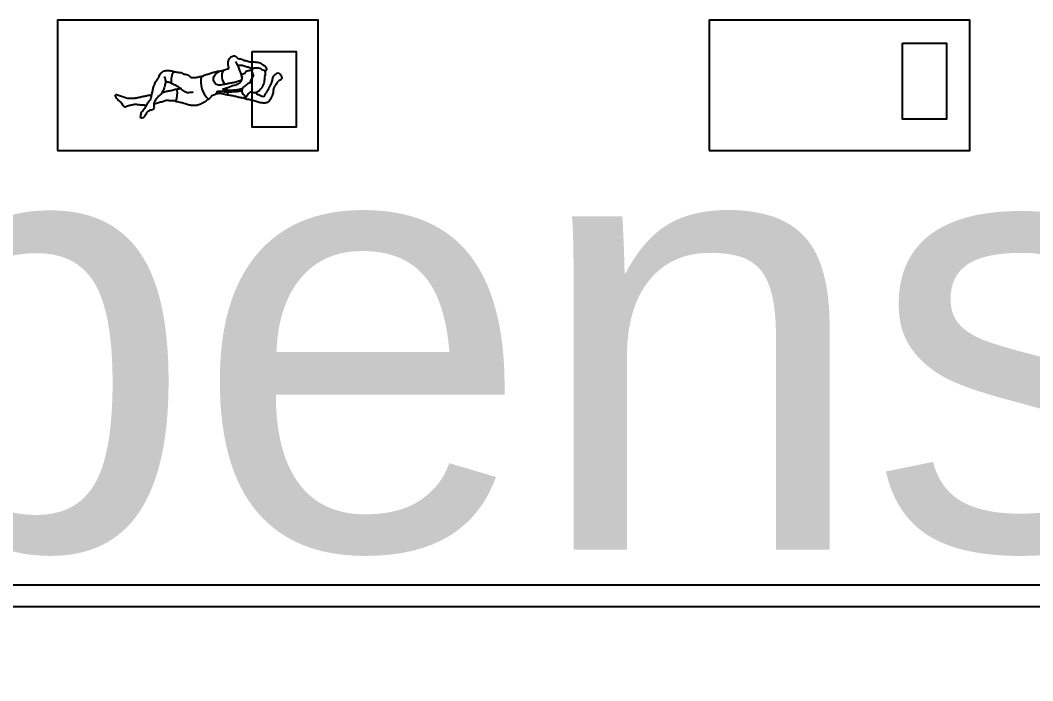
# Model space of a CAD drawing. Header units: feet. Extents: x 655 to 3246, y 42 to 1922.
# Drawn here: x 1463.82 to 1487.13, y 448.81 to 464.01 of the extents above; entities that cross this region are included whole.
import ezdxf

# ---------------------------------------------------------------- set-up
doc = ezdxf.new("R2010")
doc.units = ezdxf.units.FT
doc.header["$MEASUREMENT"] = 0
doc.styles.get("Standard").update_dxf_attribs({"font": 'arial.ttf'})

# ---------------------------------------------------------------- blocks, each defined once
blk = doc.blocks.new('*U41')
blk.add_lwpolyline([(-3, -1.5), (3, -1.5), (3, 1.5), (-3, 1.5)], close=True)
blk = doc.blocks.new('*U42')
at = {"color": 0, "linetype": 'ByBlock', "lineweight": -2, "transparency": 16777216}
for p in [(0, 0), (15, 0)]:
    blk.add_blockref('*U41', p, dxfattribs=at)

msp = doc.modelspace()

# ---------------------------------------------------------------- linework, layer by layer
at = {"lineweight": 25}
for p, q in [((1467.12799, 462.84777), (1467.14989, 462.8527)), ((1467.14989, 462.8527), (1467.17567, 462.8549)), ((1467.17567, 462.8549), (1467.20146, 462.8571)), ((1467.20146, 462.8571), (1467.22282, 462.85853)), ((1467.22282, 462.85853), (1467.24438, 462.85886)), ((1467.24438, 462.85886), (1467.26762, 462.85606)), ((1467.26762, 462.85606), (1467.29104, 462.85216)), ((1467.29104, 462.85216), (1467.31337, 462.84807)), ((1469.02529, 462.84248), (1469.0444, 462.85034)), ((1469.0444, 462.85034), (1469.065, 462.85619)), ((1469.065, 462.85619), (1469.0882, 462.86022)), ((1469.0882, 462.86022), (1469.10807, 462.86367)), ((1469.10807, 462.86367), (1469.13035, 462.86639)), ((1469.13035, 462.86639), (1469.15076, 462.87335)), ((1469.15076, 462.87335), (1469.16777, 462.89336)), ((1469.16777, 462.89336), (1469.18592, 462.90675)), ((1469.18592, 462.90675), (1469.20465, 462.91682)), ((1469.20465, 462.91682), (1469.22472, 462.91917)), ((1469.22472, 462.91917), (1469.24719, 462.92079)), ((1469.24719, 462.92079), (1469.26985, 462.92131)), ((1469.26985, 462.92131), (1469.29069, 462.91924)), ((1469.29069, 462.91924), (1469.31263, 462.91736)), ((1469.31263, 462.91736), (1469.33735, 462.91254)), ((1469.33735, 462.91254), (1469.36284, 462.90332)), ((1469.36284, 462.90332), (1469.37974, 462.88463)), ((1469.37974, 462.88463), (1469.40398, 462.8695)), ((1469.40398, 462.8695), (1469.4252, 462.86522)), ((1469.4252, 462.86522), (1469.45035, 462.85138)), ((1469.45035, 462.85138), (1469.45269, 462.83131)), ((1466.93709, 462.59736), (1466.95515, 462.62439)), ((1466.95515, 462.62439), (1466.97341, 462.65031)), ((1466.97341, 462.65031), (1466.99205, 462.67402)), ((1466.99205, 462.67402), (1467.01049, 462.69883)), ((1467.01049, 462.69883), (1467.019, 462.72192)), ((1467.019, 462.72192), (1467.0266, 462.74372)), ((1467.0266, 462.74372), (1467.03309, 462.76532)), ((1467.03309, 462.76532), (1467.0499, 462.78644)), ((1467.0499, 462.78644), (1467.0706, 462.80482)), ((1467.0706, 462.80482), (1467.09149, 462.82209)), ((1467.09149, 462.82209), (1467.10926, 462.83769)), ((1467.10926, 462.83769), (1467.12799, 462.84777)), ((1467.1373, 462.72197), (1467.14186, 462.70228)), ((1467.14186, 462.70228), (1467.14771, 462.68168)), ((1467.14771, 462.68168), (1467.15336, 462.66219)), ((1467.15336, 462.66219), (1467.15902, 462.64269)), ((1467.15902, 462.64269), (1467.16304, 462.6195)), ((1467.16304, 462.6195), (1467.16688, 462.59741)), ((1467.31337, 462.84807), (1467.33569, 462.84398)), ((1467.33569, 462.84398), (1467.36099, 462.83586)), ((1467.36099, 462.83586), (1467.3824, 462.83047)), ((1467.3824, 462.83047), (1467.40602, 462.82547)), ((1467.40602, 462.82547), (1467.42835, 462.82138)), ((1467.42835, 462.82138), (1467.45288, 462.81767)), ((1467.45288, 462.81767), (1467.47833, 462.81526)), ((1467.47833, 462.81526), (1467.50118, 462.81468)), ((1467.50118, 462.81468), (1467.52278, 462.80819)), ((1467.52278, 462.80819), (1467.55014, 462.79473)), ((1467.55014, 462.79473), (1467.57491, 462.7831)), ((1467.57491, 462.7831), (1467.59762, 462.7768)), ((1467.59762, 462.7768), (1467.62254, 462.77089)), ((1467.62254, 462.77089), (1467.64635, 462.76478)), ((1467.64635, 462.76478), (1467.67054, 462.75646)), ((1467.67054, 462.75646), (1467.69402, 462.74575)), ((1467.69402, 462.74575), (1467.71513, 462.72894)), ((1467.71513, 462.72894), (1467.73625, 462.71212)), ((1467.73625, 462.71212), (1467.7616, 462.69718)), ((1467.7616, 462.69718), (1467.78723, 462.69367)), ((1467.78723, 462.69367), (1467.81431, 462.69495)), ((1467.81431, 462.69495), (1467.83549, 462.69749)), ((1467.83549, 462.69749), (1467.86017, 462.69949)), ((1467.86017, 462.69949), (1467.88264, 462.70112)), ((1467.88264, 462.70112), (1467.90804, 462.70552)), ((1467.90804, 462.70552), (1467.93066, 462.71286)), ((1467.93066, 462.71286), (1467.95015, 462.71852)), ((1467.95015, 462.71852), (1467.97205, 462.72345)), ((1467.97205, 462.72345), (1467.99192, 462.7269)), ((1468.91438, 462.72768), (1468.91535, 462.74832)), ((1468.92888, 462.70971), (1468.91438, 462.72768)), ((1468.91535, 462.74832), (1468.93197, 462.77055)), ((1468.95331, 462.69348), (1468.92888, 462.70971)), ((1468.93197, 462.77055), (1468.9507, 462.78062)), ((1468.9507, 462.78062), (1468.97092, 462.78868)), ((1468.97092, 462.78868), (1468.99075, 462.79894)), ((1468.99075, 462.79894), (1469.00829, 462.82246)), ((1469.00829, 462.82246), (1469.02529, 462.84248)), ((1469.43965, 462.6311), (1469.43705, 462.60676)), ((1469.44134, 462.65415), (1469.43965, 462.6311)), ((1469.44322, 462.67609), (1469.44134, 462.65415)), ((1469.44419, 462.69673), (1469.44322, 462.67609)), ((1469.44717, 462.71887), (1469.44419, 462.69673)), ((1469.4577, 462.74344), (1469.44717, 462.71887)), ((1469.45269, 462.83131), (1469.45633, 462.81033)), ((1469.45633, 462.81033), (1469.46017, 462.78824)), ((1469.46179, 462.76577), (1469.4577, 462.74344)), ((1469.46017, 462.78824), (1469.46179, 462.76577)), ((1469.61887, 462.61442), (1469.62517, 462.63712)), ((1469.62517, 462.63712), (1469.63109, 462.66204)), ((1469.63109, 462.66204), (1469.63758, 462.68364)), ((1469.63758, 462.68364), (1469.64387, 462.70635)), ((1469.64387, 462.70635), (1469.65661, 462.73131)), ((1469.65661, 462.73131), (1469.67659, 462.74729)), ((1469.67659, 462.74729), (1469.69436, 462.76289)), ((1469.69436, 462.76289), (1469.71487, 462.78237)), ((1469.71487, 462.78237), (1469.73466, 462.79946)), ((1469.73466, 462.79946), (1469.75526, 462.80531)), ((1469.75526, 462.80531), (1469.783, 462.78964)), ((1469.78428, 462.62491), (1469.76574, 462.61373)), ((1469.783, 462.78964), (1469.80431, 462.77173)), ((1469.8043, 462.63407), (1469.78428, 462.62491)), ((1469.82265, 462.64636), (1469.8043, 462.63407)), ((1469.80431, 462.77173), (1469.81549, 462.75319)), ((1469.81549, 462.75319), (1469.82888, 462.73503)), ((1469.83961, 462.67319), (1469.82265, 462.64636)), ((1469.82888, 462.73503), (1469.83713, 462.71371)), ((1469.83713, 462.71371), (1469.84058, 462.69383)), ((1469.84058, 462.69383), (1469.83961, 462.67319)), ((1466.86195, 462.36818), (1466.86955, 462.38998)), ((1466.86955, 462.38998), (1466.87493, 462.41139)), ((1466.87493, 462.41139), (1466.87902, 462.43371)), ((1466.87902, 462.43371), (1466.88331, 462.45493)), ((1466.88331, 462.45493), (1466.8898, 462.47654)), ((1466.8898, 462.47654), (1466.89811, 462.50073)), ((1466.89811, 462.50073), (1466.90715, 462.52733)), ((1466.90715, 462.52733), (1466.91657, 462.55171)), ((1466.91657, 462.55171), (1466.92527, 462.5737)), ((1466.92527, 462.5737), (1466.93709, 462.59736)), ((1467.1014, 462.3847), (1467.08866, 462.35974)), ((1467.11504, 462.41096), (1467.1014, 462.3847)), ((1467.12557, 462.43553), (1467.11504, 462.41096)), ((1467.13206, 462.45714), (1467.12557, 462.43553)), ((1467.13961, 462.48575), (1467.13206, 462.45714)), ((1467.1461, 462.50735), (1467.13961, 462.48575)), ((1467.15148, 462.52876), (1467.1461, 462.50735)), ((1467.15778, 462.55147), (1467.15148, 462.52876)), ((1467.16298, 462.57399), (1467.15778, 462.55147)), ((1467.16688, 462.59741), (1467.16298, 462.57399)), ((1467.18622, 462.59313), (1467.16576, 462.59295)), ((1467.20718, 462.5924), (1467.18622, 462.59313)), ((1467.22923, 462.58759), (1467.20718, 462.5924)), ((1467.25178, 462.58187), (1467.22923, 462.58759)), ((1467.27431, 462.5745), (1467.25178, 462.58187)), ((1467.29637, 462.56605), (1467.27431, 462.5745)), ((1467.31827, 462.54964), (1467.29637, 462.56605)), ((1467.34084, 462.54029), (1467.31827, 462.54964)), ((1467.36589, 462.52644), (1467.34084, 462.54029)), ((1467.38936, 462.51759), (1467.36589, 462.52644)), ((1467.41425, 462.50108), (1467.38936, 462.51759)), ((1467.43725, 462.49115), (1467.41425, 462.50108)), ((1467.46043, 462.48026), (1467.43725, 462.49115)), ((1467.48419, 462.46453), (1467.46043, 462.48026)), ((1467.5064, 462.44817), (1467.48419, 462.46453)), ((1467.52894, 462.43188), (1467.5064, 462.44817)), ((1467.5486, 462.41505), (1467.52894, 462.43188)), ((1467.57126, 462.39811), (1467.5486, 462.41505)), ((1467.59465, 462.38429), (1467.57126, 462.39811)), ((1467.61855, 462.36958), (1467.59465, 462.38429)), ((1469.32548, 462.39743), (1469.30751, 462.38293)), ((1469.34488, 462.41672), (1469.32548, 462.39743)), ((1469.3628, 462.43803), (1469.34488, 462.41672)), ((1469.37961, 462.45915), (1469.3628, 462.43803)), ((1469.39806, 462.48396), (1469.37961, 462.45915)), ((1469.40839, 462.50964), (1469.39806, 462.48396)), ((1469.41781, 462.53403), (1469.40839, 462.50964)), ((1469.42742, 462.55731), (1469.41781, 462.53403)), ((1469.43387, 462.58573), (1469.42742, 462.55731)), ((1469.43705, 462.60676), (1469.43387, 462.58573)), ((1469.4996, 462.37076), (1469.51344, 462.39591)), ((1469.51344, 462.39591), (1469.52949, 462.42144)), ((1469.52949, 462.42144), (1469.54443, 462.44679)), ((1469.54443, 462.44679), (1469.55366, 462.47228)), ((1469.55366, 462.47228), (1469.56529, 462.49705)), ((1469.56529, 462.49705), (1469.57932, 462.5211)), ((1469.57932, 462.5211), (1469.59003, 462.54457)), ((1469.59003, 462.54457), (1469.60277, 462.56953)), ((1469.60277, 462.56953), (1469.61238, 462.59281)), ((1469.61238, 462.59281), (1469.61887, 462.61442)), ((1469.64648, 462.39624), (1469.64369, 462.373)), ((1469.64837, 462.41818), (1469.64648, 462.39624)), ((1469.65246, 462.4405), (1469.64837, 462.41818)), ((1469.65895, 462.46211), (1469.65246, 462.4405)), ((1469.67168, 462.48707), (1469.65895, 462.46211)), ((1469.69128, 462.50526), (1469.67168, 462.48707)), ((1469.70751, 462.52969), (1469.69128, 462.50526)), ((1469.71934, 462.55335), (1469.70751, 462.52969)), ((1469.73005, 462.57683), (1469.71934, 462.55335)), ((1469.74725, 462.59574), (1469.73005, 462.57683)), ((1469.76574, 462.61373), (1469.74725, 462.59574)), ((1466.77356, 462.1367), (1466.79201, 462.16152)), ((1466.79201, 462.16152), (1466.80863, 462.18374)), ((1466.80863, 462.18374), (1466.82468, 462.20928)), ((1466.82468, 462.20928), (1466.83501, 462.23496)), ((1466.83501, 462.23496), (1466.84131, 462.25767)), ((1466.84131, 462.25767), (1466.84559, 462.27889)), ((1466.84559, 462.27889), (1466.8506, 462.30251)), ((1466.8506, 462.30251), (1466.85469, 462.32483)), ((1466.85469, 462.32483), (1466.85786, 462.34586)), ((1466.85786, 462.34586), (1466.86195, 462.36818)), ((1466.92395, 462.16166), (1466.91414, 462.13948)), ((1466.93466, 462.18513), (1466.92395, 462.16166)), ((1466.95201, 462.20975), (1466.93466, 462.18513)), ((1466.96959, 462.22646), (1466.95201, 462.20975)), ((1466.98678, 462.24537), (1466.96959, 462.22646)), ((1467.00417, 462.26317), (1466.98678, 462.24537)), ((1467.02506, 462.28045), (1467.00417, 462.26317)), ((1467.04264, 462.29715), (1467.02506, 462.28045)), ((1467.06334, 462.31553), (1467.04264, 462.29715)), ((1467.08016, 462.33665), (1467.06334, 462.31553)), ((1467.08866, 462.35974), (1467.08016, 462.33665)), ((1467.64197, 462.35741), (1467.61855, 462.36958)), ((1467.66613, 462.34307), (1467.64197, 462.35741)), ((1467.69516, 462.34594), (1467.66613, 462.34307)), ((1467.72268, 462.34796), (1467.69516, 462.34594)), ((1467.75101, 462.35098), (1467.72268, 462.34796)), ((1467.77668, 462.35072), (1467.75101, 462.35098)), ((1467.80016, 462.35808), (1467.77668, 462.35072)), ((1468.09722, 462.15931), (1468.07777, 462.14683)), ((1468.11648, 462.17289), (1468.09722, 462.15931)), ((1468.13593, 462.18536), (1468.11648, 462.17289)), ((1468.15668, 462.19692), (1468.13593, 462.18536)), ((1468.17483, 462.21031), (1468.15668, 462.19692)), ((1468.19332, 462.22831), (1468.17483, 462.21031)), ((1468.21326, 462.25111), (1468.19332, 462.22831)), ((1468.23247, 462.2715), (1468.21326, 462.25111)), ((1468.25211, 462.28287), (1468.23247, 462.2715)), ((1468.27103, 462.29184), (1468.25211, 462.28287)), ((1468.29327, 462.30139), (1468.27103, 462.29184)), ((1468.3131, 462.31166), (1468.29327, 462.30139)), ((1468.3324, 462.31842), (1468.3131, 462.31166)), ((1468.35228, 462.32187), (1468.3324, 462.31842)), ((1468.37235, 462.32421), (1468.35228, 462.32187)), ((1468.39372, 462.32564), (1468.37235, 462.32421)), ((1468.41749, 462.32635), (1468.39372, 462.32564)), ((1468.43813, 462.32539), (1468.41749, 462.32635)), ((1468.45916, 462.32221), (1468.43813, 462.32539)), ((1468.48038, 462.31793), (1468.45916, 462.32221)), ((1468.5027, 462.31384), (1468.48038, 462.31793)), ((1468.52781, 462.30682), (1468.5027, 462.31384)), ((1468.55162, 462.30071), (1468.52781, 462.30682)), ((1468.57284, 462.29643), (1468.55162, 462.30071)), ((1468.59517, 462.29234), (1468.57284, 462.29643)), ((1468.6184, 462.28954), (1468.59517, 462.29234)), ((1468.64404, 462.28603), (1468.6184, 462.28954)), ((1468.66526, 462.28175), (1468.64404, 462.28603)), ((1468.68979, 462.27804), (1468.66526, 462.28175)), ((1468.71101, 462.27376), (1468.68979, 462.27804)), ((1468.73924, 462.26842), (1468.71101, 462.27376)), ((1468.76065, 462.26303), (1468.73924, 462.26842)), ((1468.78225, 462.25654), (1468.76065, 462.26303)), ((1468.80496, 462.25024), (1468.78225, 462.25654)), ((1468.83026, 462.24212), (1468.80496, 462.25024)), ((1468.85167, 462.23673), (1468.83026, 462.24212)), ((1468.8738, 462.23374), (1468.85167, 462.23673)), ((1468.89815, 462.23114), (1468.8738, 462.23374)), ((1468.92268, 462.22743), (1468.89815, 462.23114)), ((1468.94649, 462.22133), (1468.92268, 462.22743)), ((1468.97198, 462.2121), (1468.94649, 462.22133)), ((1468.99618, 462.20378), (1468.97198, 462.2121)), ((1469.01907, 462.19638), (1468.99618, 462.20378)), ((1469.04029, 462.1921), (1469.01907, 462.19638)), ((1469.06132, 462.18892), (1469.04029, 462.1921)), ((1469.08677, 462.18651), (1469.06132, 462.18892)), ((1469.10928, 462.18131), (1469.08677, 462.18651)), ((1469.13199, 462.17502), (1469.10928, 462.18131)), ((1469.15451, 462.16982), (1469.13199, 462.17502)), ((1469.17683, 462.16573), (1469.15451, 462.16982)), ((1469.19915, 462.16164), (1469.17683, 462.16573)), ((1469.22537, 462.15481), (1469.19915, 462.16164)), ((1469.25177, 462.14688), (1469.22537, 462.15481)), ((1469.27082, 462.35837), (1469.24984, 462.35473)), ((1469.24984, 462.35473), (1469.259, 462.3347)), ((1469.259, 462.3347), (1469.27128, 462.31635)), ((1469.28898, 462.37175), (1469.27082, 462.35837)), ((1469.27128, 462.31635), (1469.29644, 462.30252)), ((1469.30751, 462.38293), (1469.28898, 462.37175)), ((1469.29644, 462.30252), (1469.31914, 462.29622)), ((1469.31914, 462.29622), (1469.34372, 462.28569)), ((1469.34372, 462.28569), (1469.36758, 462.27277)), ((1469.36758, 462.27277), (1469.39197, 462.26335)), ((1469.39197, 462.26335), (1469.41318, 462.25907)), ((1469.41318, 462.25907), (1469.43321, 462.26823)), ((1469.43321, 462.26823), (1469.44964, 462.29156)), ((1469.44964, 462.29156), (1469.46751, 462.31968)), ((1469.46751, 462.31968), (1469.48577, 462.3456)), ((1469.48577, 462.3456), (1469.4996, 462.37076)), ((1469.54839, 462.15511), (1469.53101, 462.13731)), ((1469.56612, 462.17753), (1469.54839, 462.15511)), ((1469.58384, 462.19994), (1469.56612, 462.17753)), ((1469.5984, 462.22749), (1469.58384, 462.19994)), ((1469.60984, 462.25337), (1469.5984, 462.22749)), ((1469.61907, 462.27886), (1469.60984, 462.25337)), ((1469.6294, 462.30454), (1469.61907, 462.27886)), ((1469.63479, 462.32595), (1469.6294, 462.30454)), ((1469.63979, 462.34957), (1469.63479, 462.32595)), ((1469.64369, 462.373), (1469.63979, 462.34957)), ((1466.61392, 461.89628), (1466.63198, 461.9233)), ((1466.63198, 461.9233), (1466.6499, 461.94461)), ((1466.6499, 461.94461), (1466.66691, 461.96462)), ((1466.66691, 461.96462), (1466.68574, 461.98723)), ((1466.68574, 461.98723), (1466.70197, 462.01166)), ((1466.70197, 462.01166), (1466.7136, 462.03643)), ((1466.7136, 462.03643), (1466.72653, 462.06029)), ((1466.72653, 462.06029), (1466.74147, 462.08563)), ((1466.74147, 462.08563), (1466.7566, 462.10987)), ((1466.7566, 462.10987), (1466.77356, 462.1367)), ((1466.77516, 461.92425), (1466.757, 461.91086)), ((1466.7948, 461.93562), (1466.77516, 461.92425)), ((1466.81429, 461.94128), (1466.7948, 461.93562)), ((1466.84282, 461.94736), (1466.81429, 461.94128)), ((1466.86452, 461.9534), (1466.84282, 461.94736)), ((1466.88325, 461.96348), (1466.86452, 461.9534)), ((1466.89838, 461.98772), (1466.88325, 461.96348)), ((1466.89818, 462.07414), (1466.8963, 462.0522)), ((1466.8963, 462.0522), (1466.89773, 462.03084)), ((1466.89773, 462.03084), (1466.90026, 462.00966)), ((1466.89896, 462.09589), (1466.89818, 462.07414)), ((1466.90026, 462.00966), (1466.89838, 461.98772)), ((1466.90545, 462.11749), (1466.89896, 462.09589)), ((1466.91414, 462.13948), (1466.90545, 462.11749)), ((1468.07777, 462.14683), (1468.0565, 462.13176)), ((1469.27486, 462.13837), (1469.25177, 462.14688)), ((1469.29704, 462.12857), (1469.27486, 462.13837)), ((1469.31864, 462.12208), (1469.29704, 462.12857)), ((1469.34005, 462.11669), (1469.31864, 462.12208)), ((1469.3631, 462.115), (1469.34005, 462.11669)), ((1469.38873, 462.11149), (1469.3631, 462.115)), ((1469.40995, 462.1072), (1469.38873, 462.11149)), ((1469.4317, 462.10643), (1469.40995, 462.1072)), ((1469.45288, 462.10896), (1469.4317, 462.10643)), ((1469.47386, 462.1126), (1469.45288, 462.10896)), ((1469.49374, 462.11605), (1469.47386, 462.1126)), ((1469.51304, 462.12281), (1469.49374, 462.11605)), ((1469.53101, 462.13731), (1469.51304, 462.12281)), ((1466.59092, 461.77966), (1466.59535, 461.8066)), ((1466.60028, 461.75853), (1466.59092, 461.77966)), ((1466.59535, 461.8066), (1466.59632, 461.82724)), ((1466.59632, 461.82724), (1466.60132, 461.85086)), ((1466.62107, 461.76328), (1466.60028, 461.75853)), ((1466.60132, 461.85086), (1466.6056, 461.87208)), ((1466.6056, 461.87208), (1466.61392, 461.89628)), ((1466.64037, 461.77004), (1466.62107, 461.76328)), ((1466.66222, 461.7818), (1466.64037, 461.77004)), ((1466.68091, 461.79869), (1466.66222, 461.7818)), ((1466.69916, 461.82461), (1466.68091, 461.79869)), ((1466.70896, 461.84679), (1466.69916, 461.82461)), ((1466.72059, 461.87155), (1466.70896, 461.84679)), ((1466.73813, 461.89507), (1466.72059, 461.87155)), ((1466.757, 461.91086), (1466.73813, 461.89507))]:
    msp.add_line(p, q, dxfattribs=at)
for p, q in [((1468.59036, 462.40526), (1468.57108, 462.45083)), ((1425.04709, 451.01847), (1546.14498, 451.01847)), ((1425.04709, 450.51847), (1546.14498, 450.51847))]:
    msp.add_line(p, q)
for points in [[(1484.12514, 463.48899), (1485.14017, 463.48899), (1485.14017, 461.74044), (1484.12514, 461.74044)], [(1469.16086, 463.29835), (1470.1759, 463.29835), (1470.1759, 461.5498), (1469.16086, 461.5498)]]:
    msp.add_lwpolyline(points, close=True)
for points in [[(1467.99192, 462.7269), (1468.01401, 462.73073), (1468.03884, 462.73845), (1468.06107, 462.748), (1468.07999, 462.75697), (1468.1004, 462.76392), (1468.12062, 462.77198), (1468.14141, 462.77673), (1468.16109, 462.78128), (1468.1839, 462.78751), (1468.2034, 462.79317), (1468.22712, 462.8007), (1468.24623, 462.80856), (1468.26885, 462.8159), (1468.29166, 462.82213), (1468.31206, 462.82909), (1468.33727, 462.8346), (1468.36157, 462.83881), (1468.38313, 462.83914), (1468.40651, 462.84206), (1468.42951, 462.84719), (1468.44881, 462.85395), (1468.47253, 462.86148), (1468.49664, 462.8668), (1468.52074, 462.87212), (1468.54336, 462.87945), (1468.56579, 462.88789), (1468.58989, 462.89321), (1468.61289, 462.89834), (1468.62322, 462.92402), (1468.61867, 462.94371), (1468.61392, 462.9645), (1468.60937, 462.98419), (1468.60496, 463.00959), (1468.60425, 463.03335), (1468.60743, 463.05438), (1468.61263, 463.0769), (1468.62113, 463.09999), (1468.63406, 463.12385), (1468.65011, 463.14938), (1468.67061, 463.16887), (1468.69045, 463.17913), (1468.71268, 463.18868), (1468.73218, 463.19434), (1468.75282, 463.19337), (1468.77687, 463.17934), (1468.79688, 463.16233), (1468.82261, 463.14518), (1468.8446, 463.13648), (1468.86731, 463.13018), (1468.88852, 463.1259), (1468.91363, 463.11888), (1468.93581, 463.10908), (1468.9626, 463.09894), (1468.9866, 463.09173), (1469.01171, 463.08471), (1469.03902, 463.07807), (1469.06173, 463.07177), (1469.08554, 463.06566), (1469.10806, 463.06047), (1469.12909, 463.05729), (1469.15213, 463.0556), (1469.17628, 463.0541), (1469.20005, 463.05481), (1469.22381, 463.05552), (1469.24484, 463.05235), (1469.26587, 463.04917), (1469.28911, 463.04637), (1469.31162, 463.04118), (1469.33601, 463.03176), (1469.35987, 463.01883), (1469.38319, 463.0024), (1469.40911, 462.98415), (1469.43446, 462.96921), (1469.4585, 462.95518), (1469.47559, 462.93539), (1469.48494, 462.91426), (1469.48839, 462.89438), (1469.48963, 462.87412), (1469.4745, 462.84988), (1469.45615, 462.8376)], [(1468.77817, 463.06694), (1468.78642, 463.04562), (1468.79577, 463.02449), (1468.80642, 463.00245), (1468.8176, 462.98391), (1468.82695, 462.96278), (1468.83612, 462.94276), (1468.84509, 462.92384), (1468.85204, 462.90343), (1468.8577, 462.88393), (1468.86503, 462.86132), (1468.87401, 462.8424), (1468.88206, 462.82218), (1468.88921, 462.80067), (1468.89635, 462.77915), (1468.90312, 462.75985), (1468.90988, 462.74055), (1468.91443, 462.72086), (1468.91826, 462.69877), (1468.91859, 462.67721), (1468.91378, 462.65249), (1468.89509, 462.6356), (1468.87473, 462.62183), (1468.85432, 462.61487), (1468.82878, 462.60475), (1468.80746, 462.5965), (1468.78686, 462.59065), (1468.76515, 462.58461), (1468.74547, 462.58006), (1468.72467, 462.57532), (1468.70167, 462.57019), (1468.6818, 462.56674), (1468.6575, 462.56252), (1468.6332, 462.55831), (1468.61092, 462.55558), (1468.58884, 462.55175), (1468.56824, 462.5459), (1468.54874, 462.54024), (1468.52555, 462.53622), (1468.50015, 462.53181), (1468.47806, 462.52798), (1468.45799, 462.52564), (1468.43351, 462.52253), (1468.40955, 462.52292), (1468.3878, 462.5237), (1468.36456, 462.52649), (1468.34147, 462.535), (1468.31776, 462.55364), (1468.30216, 462.57141), (1468.28988, 462.58975), (1468.27813, 462.6116), (1468.27209, 462.63331), (1468.26787, 462.6576), (1468.27086, 462.67974), (1468.27917, 462.70393), (1468.28677, 462.72573), (1468.3008, 462.74977), (1468.31891, 462.76998), (1468.33759, 462.78687), (1468.35536, 462.80247), (1468.37404, 462.81936), (1468.39196, 462.84067)], [(1468.82427, 462.97824), (1468.84453, 462.97948), (1468.8646, 462.98183), (1468.88597, 462.98326), (1468.90681, 462.98119), (1468.93023, 462.97729), (1468.95515, 462.97137), (1468.97786, 462.96507), (1468.99927, 462.95969), (1469.02308, 462.95358), (1469.04838, 462.94545), (1469.06998, 462.93896), (1469.09677, 462.92882), (1469.12005, 462.91921), (1469.14223, 462.90941), (1469.16777, 462.89336), (1469.15899, 462.87116), (1469.15543, 462.8497), (1469.15456, 462.82798), (1469.15787, 462.80818), (1469.16593, 462.78926), (1469.17303, 462.76941), (1469.18292, 462.75083), (1469.19354, 462.73239), (1469.17627, 462.7114), (1469.15919, 462.68742), (1469.14838, 462.66423), (1469.13634, 462.64157), (1469.12467, 462.61898), (1469.1146, 462.59593), (1469.11206, 462.57504), (1469.09369, 462.56405), (1469.07329, 462.55987), (1469.05408, 462.55138), (1469.03444, 462.53902), (1469.01588, 462.51893), (1468.99673, 462.50402), (1468.97771, 462.48837), (1468.95945, 462.47476), (1468.94266, 462.45122), (1468.93295, 462.42823), (1468.92534, 462.40413), (1468.92426, 462.38351), (1468.92508, 462.36286), (1468.93182, 462.34294), (1468.94251, 462.32414), (1468.95509, 462.30531), (1468.9751, 462.29126), (1468.98243, 462.27221), (1468.98515, 462.25154), (1468.98889, 462.23144), (1468.992, 462.21273), (1469.00988, 462.23043), (1469.02641, 462.25128), (1469.04067, 462.27625), (1469.05234, 462.29884), (1469.06924, 462.31976), (1469.08675, 462.33739), (1469.10438, 462.3524), (1469.12378, 462.36395), (1469.14337, 462.36836), (1469.1667, 462.35682), (1469.1883, 462.35253), (1469.20892, 462.35145), (1469.23036, 462.35205), (1469.25016, 462.35536), (1469.24934, 462.35369)], [(1468.91378, 462.65249), (1468.90858, 462.62997), (1468.89916, 462.60559), (1468.88163, 462.58207), (1468.86314, 462.56407), (1468.83946, 462.54973), (1468.81852, 462.53927), (1468.79922, 462.53251), (1468.78049, 462.52243), (1468.75677, 462.5149), (1468.73598, 462.51016), (1468.70894, 462.50206), (1468.68926, 462.4975), (1468.66573, 462.48887), (1468.64148, 462.47784), (1468.62054, 462.46738), (1468.5948, 462.45836), (1468.57108, 462.45083), (1468.54717, 462.44441), (1468.52565, 462.43727), (1468.50525, 462.43031), (1468.48537, 462.42686), (1468.51014, 462.41523), (1468.53376, 462.41023), (1468.55589, 462.40725), (1468.57894, 462.40556), (1468.60179, 462.40497), (1468.62464, 462.40439), (1468.64639, 462.40361), (1468.66685, 462.40374), (1468.68932, 462.40537), (1468.71159, 462.40809), (1468.73498, 462.41101), (1468.75966, 462.41302), (1468.77992, 462.41426), (1468.80018, 462.4155), (1468.82227, 462.41933), (1468.84215, 462.42278), (1468.86735, 462.42829), (1468.88704, 462.43285), (1468.90783, 462.43759), (1468.92771, 462.44104)], [(1467.50506, 462.45132), (1467.48748, 462.43462), (1467.46559, 462.42968), (1467.44129, 462.42547), (1467.4157, 462.42216), (1467.3903, 462.41776), (1467.36989, 462.4108), (1467.34747, 462.40236), (1467.29724, 462.39024), (1467.27295, 462.38602), (1467.24735, 462.38272), (1467.22709, 462.38148), (1467.20721, 462.37803), (1467.18623, 462.37439), (1467.1627, 462.36576), (1467.1421, 462.35991), (1467.12131, 462.35516), (1467.10143, 462.35171)], [(1468.92458, 462.37736), (1468.90237, 462.38364), (1468.87869, 462.38152), (1468.85308, 462.37779), (1468.83261, 462.37181), (1468.81271, 462.36827), (1468.79096, 462.36775), (1468.76869, 462.36941), (1468.74802, 462.36915), (1468.72543, 462.36728), (1468.70554, 462.36374), (1468.68185, 462.36162), (1468.66035, 462.36001), (1468.6386, 462.35949), (1468.61767, 462.36031), (1468.59592, 462.35979), (1468.57089, 462.3585), (1468.54996, 462.35933), (1468.5266, 462.36073), (1468.50382, 462.36457), (1468.48109, 462.37304), (1468.45773, 462.37444), (1468.43597, 462.37392), (1468.41422, 462.3734), (1468.3922, 462.37397), (1468.3707, 462.37236), (1468.35184, 462.36446), (1468.34145, 462.34013), (1468.35153, 462.32178)], [(1466.84699, 462.29626), (1466.82748, 462.28809), (1466.80709, 462.28574), (1466.78736, 462.28206), (1466.76715, 462.27871), (1466.74653, 462.27425), (1466.7268, 462.27058), (1466.70468, 462.26645), (1466.68355, 462.26252), (1466.66203, 462.25851), (1466.6411, 462.25461), (1466.62104, 462.25046), (1466.60052, 462.24437), (1466.58038, 462.23959), (1466.56009, 462.2356), (1466.53898, 462.23043), (1466.51766, 462.22646), (1466.49758, 462.22354), (1466.47781, 462.22007), (1466.45737, 462.21688), (1466.43706, 462.21516), (1466.41627, 462.21273), (1466.39379, 462.21164), (1466.37327, 462.21111), (1466.35235, 462.21381), (1466.3314, 462.21445), (1466.30993, 462.21457), (1466.28856, 462.21637), (1466.26646, 462.21988), (1466.24327, 462.22814), (1466.21939, 462.23565), (1466.19638, 462.24292), (1466.17474, 462.24837), (1466.15232, 462.25801), (1466.12986, 462.26455), (1466.10767, 462.273), (1466.08423, 462.28039), (1466.06207, 462.28863), (1466.03955, 462.2966), (1466.01786, 462.30123), (1466.00169, 462.27842), (1466.01178, 462.25967), (1466.02171, 462.24069), (1466.03475, 462.22271), (1466.04999, 462.20513), (1466.06486, 462.18728), (1466.08483, 462.16975), (1466.10469, 462.15283), (1466.12192, 462.13562), (1466.14357, 462.11903), (1466.15656, 462.10021), (1466.16844, 462.0818), (1466.17913, 462.06317), (1466.19125, 462.0446), (1466.20995, 462.02725), (1466.2321, 462.01798), (1466.25157, 462.02305), (1466.26969, 462.03756), (1466.28967, 462.04437), (1466.3102, 462.0482), (1466.33136, 462.05193), (1466.35156, 462.06085), (1466.37125, 462.06473), (1466.39214, 462.06882), (1466.412, 462.07294), (1466.43196, 462.07872), (1466.45341, 462.08312), (1466.47426, 462.08412), (1466.49574, 462.08173), (1466.51817, 462.07869), (1466.53987, 462.0784), (1466.56113, 462.07721), (1466.58479, 462.07089), (1466.60673, 462.06714), (1466.62861, 462.06482), (1466.64995, 462.06426), (1466.67193, 462.06361), (1466.69335, 462.06265), (1466.71438, 462.06492)], [(1468.0565, 462.13176), (1468.03594, 462.1191), (1468.0163, 462.10773), (1467.99666, 462.09635), (1467.97519, 462.08239), (1467.95296, 462.07285), (1467.92924, 462.06532), (1467.90403, 462.05981), (1467.88324, 462.05506), (1467.86336, 462.05161), (1467.84199, 462.05018), (1467.82154, 462.05005), (1467.79907, 462.04842), (1467.77362, 462.05083), (1467.75149, 462.05382), (1467.72917, 462.05791), (1467.70776, 462.0633), (1467.68486, 462.0707), (1467.66234, 462.07589), (1467.63983, 462.08109), (1467.61822, 462.08758), (1467.58942, 462.09623), (1467.56782, 462.10272), (1467.54602, 462.11032), (1467.52332, 462.11662), (1467.49859, 462.12143), (1467.47017, 462.12787), (1467.44305, 462.13341), (1467.42144, 462.1399), (1467.39835, 462.1484), (1467.37656, 462.156), (1467.35553, 462.15918), (1467.33488, 462.16015), (1467.31424, 462.16111), (1467.29268, 462.16079), (1467.27093, 462.16156), (1467.24789, 462.16325), (1467.22686, 462.16643), (1467.20564, 462.17071), (1467.1837, 462.17259), (1467.16055, 462.16175), (1467.14014, 462.1548), (1467.11974, 462.14785), (1467.0951, 462.13902), (1467.07028, 462.1313), (1467.04857, 462.12526), (1467.02466, 462.11884), (1467.00094, 462.11131), (1466.97924, 462.10527), (1466.95864, 462.09942), (1466.93712, 462.09227), (1466.91744, 462.08772)]]:
    msp.add_lwpolyline(points, dxfattribs=at)
for centre, radius, start, end in [((1468.72756, 462.72849), 0.26917, 149.079992, 224.976863), ((1467.81169, 462.61013), 0.5172, 153.622111, 184.889761), ((1468.50329, 462.59527), 0.52804, 165.565045, 228.972585), ((1466.92072, 462.32553), 0.5172, 339.687736, 10.955386), ((1468.66443, 462.33341), 0.07341, 158.936434, 215.695448)]:
    msp.add_arc(centre, radius, start, end)

# ---------------------------------------------------------------- block references
msp.add_blockref('*U42', (1467.67776, 462.51496))

# ---------------------------------------------------------------- texts
at = {"insert": (1439.87892, 461.8236), "char_height": 10, "attachment_point": 1}
msp.add_mtext_dynamic_manual_height_columns('Dispensary', width=87.7140104, gutter_width=1, heights=[0], dxfattribs=at)

doc.saveas('drawing.dxf')
